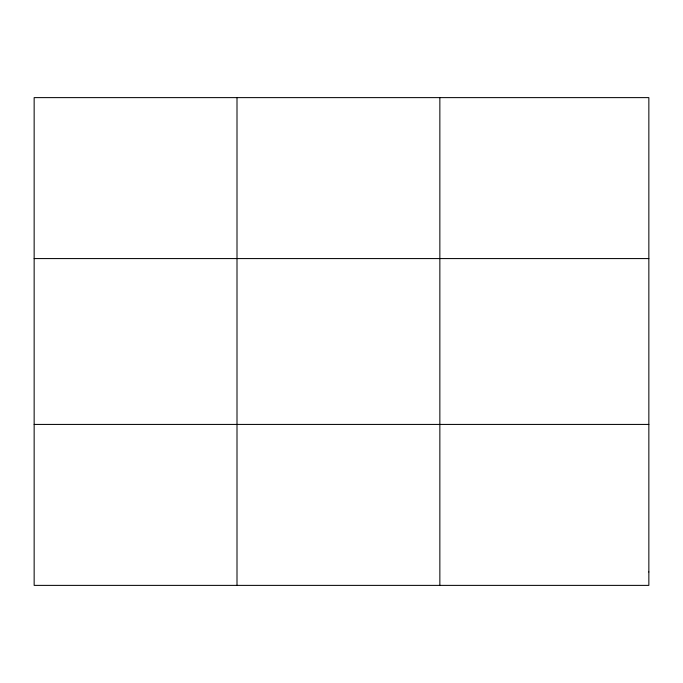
<?xml version="1.0" encoding="UTF-8"?>
<svg xmlns="http://www.w3.org/2000/svg" width="683" height="683" viewBox="0 0 683 683"><rect width="100%" height="100%" fill="white"/><g stroke="black" fill="none" stroke-linecap="round" stroke-linejoin="round"><path stroke-width="1.02" d="M237.001 97.618L237.001 585.382M439.852 97.618L439.852 585.382M34.15 258.575L648.85 258.575M34.15 424.425L648.85 424.425M648.85 571.97L648.85 585.382L34.15 585.382L34.15 97.618L648.85 97.618L648.85 571.97"/></g></svg>
